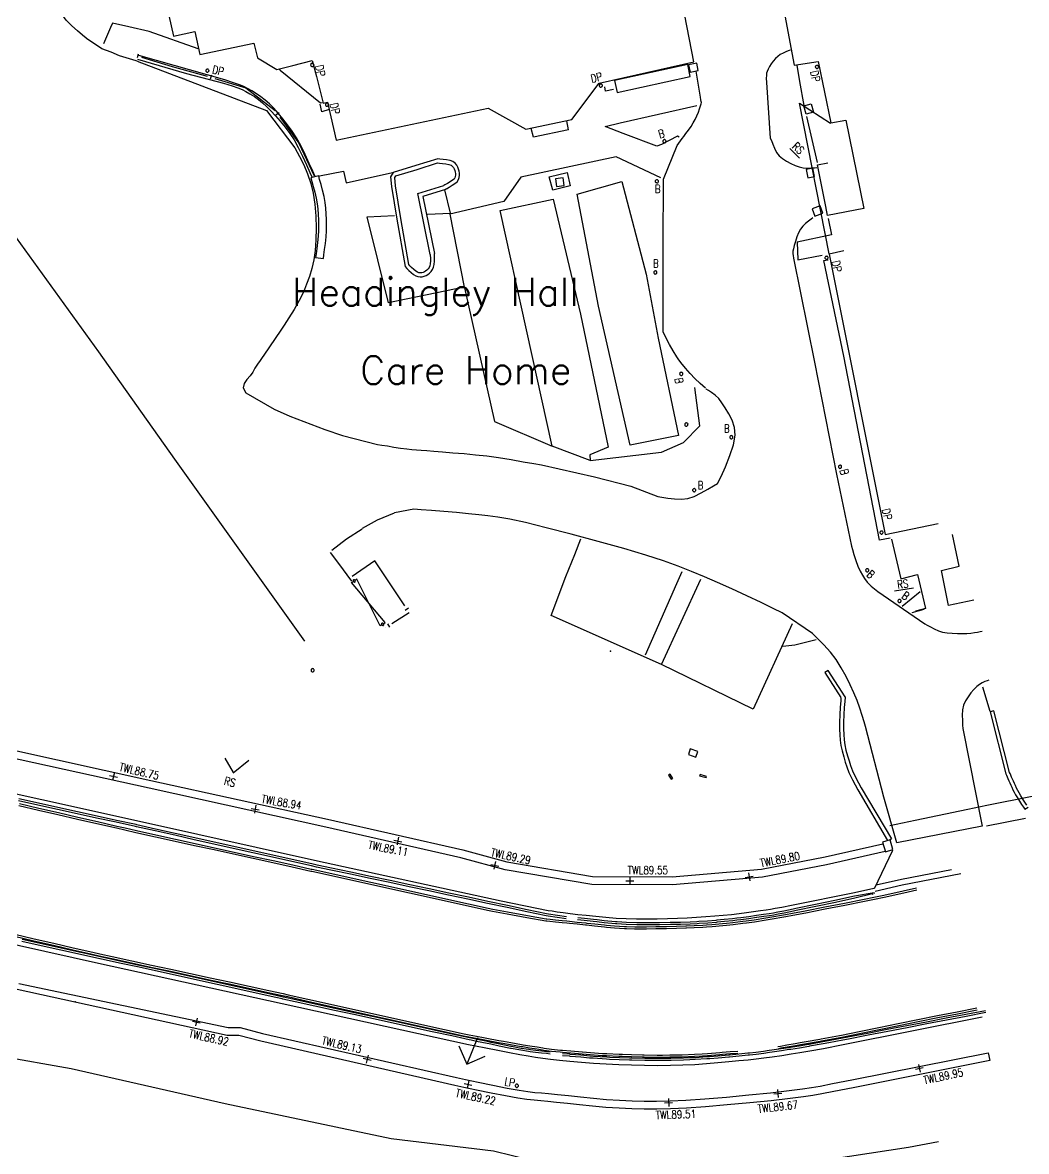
# Model space of a CAD drawing. Extents: x 427500 to 429848, y 434500 to 436505.
# Drawn here: x 428040.3 to 428090.5, y 436059.2 to 436115.7 of the extents above; entities that cross this region are included whole.
import ezdxf

# ---------------------------------------------------------------- set-up
doc = ezdxf.new("R2010")
doc.units = 0
doc.layers.get('0').update_dxf_attribs({"color": 222})
doc.layers.add('LPTIP_Ex_Base', color=8, linetype='Continuous')
doc.styles.add('MtXpl_Romans', font='romans__.ttf')
doc.styles.get("Standard").update_dxf_attribs({"font": 'romans.shx'})

# ---------------------------------------------------------------- blocks, each defined once
blk = doc.blocks.new('FENCE_UP')
at = {"color": 0, "linetype": 'ByBlock', "flags": 128}
blk.add_lwpolyline([(0, 0.5), (0, -0.5)], dxfattribs=at)
blk = doc.blocks.new('GATE')
at = {"color": 0, "linetype": 'ByBlock', "flags": 128}
for points in [[(-0.450902, 0), (-0.451904, 0.007014), (-0.455912, 0.014028), (-0.460922, 0.019038), (-0.467936, 0.023046), (-0.475952, 0.024048), (-0.482966, 0.023046), (-0.48998, 0.019038), (-0.49499, 0.014028), (-0.498998, 0.007014), (-0.5, 0), (-0.498998, -0.007014), (-0.49499, -0.014028), (-0.48998, -0.019038), (-0.482966, -0.023046), (-0.475952, -0.024048), (-0.467936, -0.023046), (-0.460922, -0.019038), (-0.455912, -0.014028), (-0.451904, -0.007014)], [(-0.475952, 0.024048), (-0.475952, 0.078156), (0.475952, -0.078156), (0.475952, -0.024048)], [(-0.475952, -0.024048), (-0.475952, -0.078156), (0.475952, 0.078156), (0.475952, 0.024048)], [(-0.450902, 0), (-0.451904, -0.007014)], [(0.5, 0), (0.498998, 0.007014), (0.49499, 0.014028), (0.48998, 0.019038), (0.482966, 0.023046), (0.475952, 0.024048), (0.467936, 0.023046), (0.460922, 0.019038), (0.455912, 0.014028), (0.451904, 0.007014), (0.450902, 0), (0.451904, -0.007014), (0.455912, -0.014028), (0.460922, -0.019038), (0.467936, -0.023046), (0.475952, -0.024048), (0.482966, -0.023046), (0.48998, -0.019038), (0.49499, -0.014028), (0.498998, -0.007014)], [(0.5, 0), (0.498998, -0.007014)]]:
    blk.add_lwpolyline(points, dxfattribs=at)
blk = doc.blocks.new('CIRCL')
at = {"color": 0, "linetype": 'ByBlock', "flags": 128}
for points in [[(0.5, 0), (0.475, 0.154), (0.404, 0.293), (0.293, 0.404), (0.154, 0.475), (0, 0.5), (-0.154, 0.475), (-0.293, 0.404), (-0.404, 0.293), (-0.475, 0.154), (-0.5, 0), (-0.475, -0.154), (-0.404, -0.293), (-0.293, -0.404), (-0.154, -0.475), (0, -0.5), (0.154, -0.475), (0.293, -0.404), (0.404, -0.293), (0.475, -0.154)], [(0.5, 0), (0.475, -0.154)]]:
    blk.add_lwpolyline(points, dxfattribs=at)
blk = doc.blocks.new('MH_LINE')
at = {"color": 0, "linetype": 'ByBlock', "flags": 128}
blk.add_lwpolyline([(-0.5, 0), (0.5, 0)], dxfattribs=at)
blk = doc.blocks.new('SPOT')
at = {"color": 0, "linetype": 'ByBlock', "flags": 128}
for points in [[(-0.5, 0), (0.5, 0)], [(0, 0.5), (0, -0.5)]]:
    blk.add_lwpolyline(points, dxfattribs=at)

msp = doc.modelspace()

# ---------------------------------------------------------------- linework, layer by layer
at = {"layer": 'LPTIP_Ex_Base', "color": 251, "true_color": 0x636466}
for p, q in [((428088.53, 436076.55), (428090.8, 436077)), ((428084.95, 436075.79), (428087.578, 436076.348)), ((428087.578, 436076.348), (428088.53, 436076.55)), ((428083.676, 436075.529), (428084.95, 436075.79))]:
    msp.add_line(p, q, dxfattribs=at)
at = {"layer": 'LPTIP_Ex_Base', "color": 251, "true_color": 0x636466, "flags": 128}
for points in [[(428043.509, 436114.872), (428043.334, 436115.027), (428043.081, 436115.24), (428042.795, 436115.497), (428042.518, 436115.784), (428042.294, 436116.085), (428042.138, 436116.383), (428042.019, 436116.687), (428041.918, 436117.025), (428041.814, 436117.424), (428041.684, 436117.912), (428041.513, 436118.575), (428041.312, 436119.393), (428041.11, 436120.24), (428040.934, 436120.985), (428040.811, 436121.501)], [(428078.328, 436116.55), (428078.9, 436113.524), (428080.107, 436113.706), (428080.732, 436110.638), (428081.483, 436110.786), (428082.383, 436106.365), (428080.575, 436106.013), (428080.486, 436106.457), (428080.077, 436108.547), (428080.581, 436108.641)], [(428049.119, 436114.338), (428046.67, 436115.205), (428045.649, 436115.443), (428044.835, 436115.632), (428044.737, 436115.406), (428044.386, 436114.589)], [(428047.647, 436116.016), (428047.885, 436114.98), (428048.939, 436115.214), (428049.198, 436114.059), (428051.903, 436114.632), (428052.084, 436113.9), (428053.038, 436113.309), (428053.85, 436113.513), (428054.814, 436113.756), (428055.02, 436112.955), (428055.36, 436111.634), (428055.585, 436111.673), (428055.615, 436111.537), (428056.009, 436109.779), (428063.612, 436111.386), (428065.495, 436110.333), (428067.795, 436110.82), (428069.152, 436112.626), (428073.894, 436113.696), (428073.446, 436116.006)], [(428046.064, 436113.733), (428046.019, 436113.746), (428045.187, 436113.997), (428044.76, 436114.175), (428044.305, 436114.35), (428043.529, 436114.853), (428043.509, 436114.872)], [(428045.902, 436114.041), (428045.902, 436114.041)], [(428046.09, 436113.826), (428048.535, 436113.109), (428050.373, 436112.632), (428050.809, 436112.499), (428051.103, 436112.397), (428051.312, 436112.308), (428051.492, 436112.213), (428051.697, 436112.094), (428051.922, 436111.954), (428052.13, 436111.806), (428052.329, 436111.644), (428052.531, 436111.46), (428052.743, 436111.247), (428052.972, 436111.002), (428053.212, 436110.729), (428053.454, 436110.433), (428053.688, 436110.119), (428053.906, 436109.791), (428054.117, 436109.412), (428054.328, 436108.979), (428054.523, 436108.547), (428054.687, 436108.172), (428054.805, 436107.909)], [(428054.963, 436107.959), (428054.839, 436108.231), (428054.666, 436108.619), (428054.461, 436109.065), (428054.242, 436109.512), (428054.026, 436109.902), (428053.811, 436110.236), (428053.583, 436110.554), (428053.35, 436110.852), (428053.116, 436111.127), (428052.888, 436111.376), (428052.671, 436111.594), (428052.46, 436111.783), (428052.249, 436111.95), (428052.03, 436112.102), (428051.795, 436112.246), (428051.583, 436112.367), (428051.399, 436112.46), (428051.185, 436112.548), (428050.885, 436112.652), (428050.441, 436112.793), (428046.14, 436114.004)], [(428046.284, 436113.923), (428047.807, 436113.457), (428049.556, 436112.983), (428049.556, 436112.983)], [(428078.697, 436114.279), (428078.611, 436114.241), (428078.488, 436114.192), (428078.347, 436114.129), (428078.204, 436114.054), (428078.08, 436113.965), (428077.968, 436113.858), (428077.858, 436113.734), (428077.755, 436113.598), (428077.666, 436113.459), (428077.597, 436113.324), (428077.551, 436113.213), (428077.524, 436113.12), (428077.512, 436113.016), (428077.509, 436112.873), (428077.512, 436112.662), (428077.71, 436109.882), (428077.762, 436109.757), (428077.831, 436109.577), (428077.919, 436109.372), (428078.028, 436109.17), (428078.16, 436109), (428078.325, 436108.859), (428078.522, 436108.727), (428078.735, 436108.61), (428078.95, 436108.512), (428079.15, 436108.439), (428079.347, 436108.399), (428079.553, 436108.387), (428079.748, 436108.393), (428079.914, 436108.404), (428080.032, 436108.409)], [(428046.064, 436113.733), (428052.533, 436111.27), (428053.947, 436109.389), (428054.176, 436108.97), (428054.391, 436108.54), (428054.583, 436108.092), (428054.744, 436107.622), (428054.867, 436107.125), (428054.949, 436106.579), (428054.994, 436105.987), (428055.007, 436105.383), (428054.993, 436104.799), (428054.954, 436104.268), (428054.889, 436103.799), (428054.795, 436103.371), (428054.675, 436102.97), (428054.533, 436102.58), (428054.371, 436102.187), (428054.163, 436101.765), (428053.908, 436101.323), (428053.643, 436100.901), (428053.409, 436100.539), (428053.245, 436100.278), (428052.399, 436099.04), (428052.32, 436098.926), (428052.207, 436098.768), (428052.077, 436098.582), (428051.95, 436098.383), (428051.843, 436098.188), (428051.712, 436098.001), (428051.543, 436097.812), (428051.406, 436097.614), (428051.367, 436097.397), (428051.495, 436097.155), (428052.912, 436096.337), (428053.702, 436095.984), (428055.442, 436095.319), (428056.329, 436095.013), (428058.083, 436094.575), (428058.287, 436094.542), (428058.57, 436094.495), (428058.897, 436094.442), (428059.232, 436094.391), (428059.538, 436094.35), (428059.794, 436094.322), (428060.024, 436094.303), (428060.26, 436094.286), (428060.537, 436094.266), (428060.888, 436094.238), (428061.333, 436094.201), (428061.85, 436094.161), (428062.408, 436094.115), (428062.98, 436094.061), (428063.536, 436093.998), (428064.12, 436093.915), (428064.752, 436093.814), (428065.365, 436093.71), (428065.894, 436093.617), (428066.273, 436093.552), (428068.926, 436092.954), (428070.736, 436092.487)], [(428053.185, 436113.31), (428053.21, 436113.285), (428055.235, 436111.643), (428055.311, 436111.663)], [(428079.4, 436111.511), (428079.19, 436112.712), (428079.054, 436113.53)], [(428049.939, 436112.867), (428051.504, 436112.394), (428052.963, 436111.255), (428052.963, 436111.255)], [(428074.474, 436097.386), (428074.204, 436097.617), (428073.946, 436097.861), (428073.7, 436098.117), (428073.466, 436098.385), (428073.246, 436098.664), (428073.105, 436098.858), (428073.04, 436098.953), (428072.847, 436099.252), (428072.67, 436099.56), (428072.507, 436099.876), (428072.36, 436100.199), (428072.347, 436104.539), (428072.365, 436107.835), (428073.06, 436109.513), (428073.304, 436109.855), (428073.383, 436109.962), (428073.495, 436110.112), (428073.624, 436110.287), (428073.75, 436110.471), (428073.858, 436110.645), (428073.949, 436110.819), (428074.036, 436111.002), (428074.114, 436111.184), (428074.179, 436111.352), (428074.226, 436111.496), (428074.253, 436111.597), (428074.263, 436111.662), (428074.259, 436111.719), (428074.246, 436111.798), (428074.227, 436111.926), (428074.002, 436113.223)], [(428069.871, 436112.31), (428069.476, 436112.229), (428069.439, 436112.44)], [(428055.667, 436111.306), (428055.289, 436111.194), (428055.214, 436111.579)], [(428080.652, 436104.093), (428079.162, 436111.627), (428080.726, 436110.623)], [(428073.148, 436109.925), (428073.071, 436109.981), (428072.28, 436109.561), (428072.035, 436109.472), (428070.362, 436110.116), (428069.45, 436110.466), (428070.207, 436110.638), (428074.031, 436111.504)], [(428053.197, 436110.931), (428054.139, 436109.633), (428054.911, 436107.992)], [(428067.622, 436110.302), (428067.539, 436110.743)], [(428080.062, 436108.656), (428079.532, 436110.965)], [(428067.622, 436110.302), (428065.876, 436109.929), (428065.754, 436110.371)], [(428072.235, 436107.891), (428070.01, 436108.948), (428065.249, 436107.927), (428064.398, 436106.707), (428061.691, 436106.088), (428062.416, 436102.439), (428058.635, 436101.658), (428057.556, 436105.945), (428058.93, 436106.007)], [(428061.096, 436108.842), (428059.992, 436108.512), (428058.853, 436108.165), (428058.732, 436107.951), (428058.781, 436107.47), (428059.04, 436105.828), (428059.453, 436103.473), (428059.542, 436103.368), (428059.641, 436103.265), (428059.755, 436103.16), (428059.873, 436103.065), (428059.989, 436102.996), (428060.101, 436102.959), (428060.211, 436102.946), (428060.317, 436102.953), (428060.416, 436102.977), (428060.509, 436103.015), (428060.597, 436103.067), (428060.683, 436103.134), (428060.762, 436103.217), (428060.83, 436103.316), (428060.883, 436103.431), (428060.912, 436103.573), (428060.923, 436103.735), (428060.923, 436103.896), (428060.92, 436104.034), (428060.919, 436104.114)], [(428061.523, 436107.344), (428061.664, 436107.429), (428061.801, 436107.525), (428061.943, 436107.609), (428062.055, 436107.703), (428062.124, 436107.806), (428062.162, 436107.915), (428062.176, 436108.024), (428062.172, 436108.129), (428062.156, 436108.227), (428062.131, 436108.325), (428062.092, 436108.429), (428062.035, 436108.533), (428061.955, 436108.629), (428061.847, 436108.709), (428061.701, 436108.762), (428061.527, 436108.795), (428061.351, 436108.816), (428061.199, 436108.83), (428061.096, 436108.842)], [(428055.185, 436108.005), (428056.385, 436108.224), (428056.512, 436107.655), (428058.831, 436108.168)], [(428060.704, 436104.07), (428060.711, 436104.015), (428060.723, 436103.895), (428060.723, 436103.742), (428060.713, 436103.6), (428060.691, 436103.494), (428060.655, 436103.415), (428060.606, 436103.344), (428060.548, 436103.283), (428060.484, 436103.233), (428060.42, 436103.195), (428060.354, 436103.168), (428060.286, 436103.151), (428060.216, 436103.146), (428060.145, 436103.155), (428060.073, 436103.179), (428059.987, 436103.23), (428059.885, 436103.311), (428059.782, 436103.408), (428059.691, 436103.502), (428059.641, 436103.561), (428059.237, 436105.861), (428058.979, 436107.496), (428058.938, 436107.908), (428058.988, 436107.997), (428060.052, 436108.321), (428061.073, 436108.643)], [(428061.073, 436108.643), (428061.179, 436108.631), (428061.33, 436108.617), (428061.497, 436108.597), (428061.648, 436108.568), (428061.752, 436108.531), (428061.817, 436108.483), (428061.869, 436108.42), (428061.91, 436108.345), (428061.94, 436108.265), (428061.96, 436108.186), (428061.973, 436108.109), (428061.976, 436108.033), (428061.967, 436107.961), (428061.944, 436107.896), (428061.905, 436107.837), (428061.828, 436107.773), (428061.705, 436107.7), (428061.573, 436107.614), (428061.44, 436107.542)], [(428060.704, 436104.07), (428060.092, 436107.114), (428061.398, 436107.518)], [(428061.523, 436107.344), (428061.473, 436107.315), (428060.348, 436106.958), (428060.919, 436104.114)], [(428060.583, 436106.082), (428061.723, 436106.133), (428061.441, 436107.292)], [(428061.44, 436107.542), (428061.398, 436107.518)], [(428062.421, 436102.395), (428063.931, 436095.724), (428066.804, 436094.488), (428065.532, 436100.297), (428064.209, 436106.264), (428066.85, 436106.827), (428068.23, 436101.088), (428069.603, 436094.44), (428068.682, 436094.046), (428068.705, 436093.762), (428072.273, 436094.194), (428073.375, 436094.662), (428074.184, 436095.507), (428073.935, 436097.423)], [(428054.441, 436084.735), (428047.954, 436093.834), (428044.141, 436099.206), (428038.941, 436106.391)], [(428079.838, 436105.903), (428079.748, 436105.832), (428079.619, 436105.736), (428079.473, 436105.619), (428079.33, 436105.483), (428079.213, 436105.333), (428079.121, 436105.154), (428079.038, 436104.943), (428078.968, 436104.722), (428078.911, 436104.514), (428078.869, 436104.343), (428078.843, 436104.229), (428078.832, 436104.158), (428078.834, 436104.098), (428078.847, 436104.014), (428078.87, 436103.876), (428079.923, 436098.682), (428081.026, 436093.093), (428081.761, 436089.494), (428081.815, 436089.319), (428081.887, 436089.069), (428081.977, 436088.78), (428082.084, 436088.49), (428082.208, 436088.233), (428082.32, 436088.033), (428082.42, 436087.865), (428082.552, 436087.695), (428082.759, 436087.491), (428083.087, 436087.22), (428085.438, 436085.608), (428085.553, 436085.547), (428085.713, 436085.457), (428085.903, 436085.357), (428086.111, 436085.265), (428086.323, 436085.199), (428086.551, 436085.161), (428086.804, 436085.139), (428087.064, 436085.13), (428087.313, 436085.129), (428087.532, 436085.132), (428087.726, 436085.144), (428087.908, 436085.166), (428088.069, 436085.194), (428088.202, 436085.219), (428088.3, 436085.236)], [(428080.6, 436105.865), (428080.773, 436105.056), (428079.047, 436104.68), (428079.089, 436103.805), (428080.297, 436104.031)], [(428081.387, 436104.244), (428080.653, 436104.074), (428083.451, 436090.079), (428086.105, 436090.614)], [(428083.703, 436089.885), (428083.171, 436089.787), (428083.066, 436090.301), (428081.391, 436098.983), (428080.392, 436103.759), (428080.599, 436103.796)], [(428072.091, 436091.968), (428072.295, 436091.941), (428072.583, 436091.895), (428072.919, 436091.852), (428073.267, 436091.836), (428073.589, 436091.869), (428073.91, 436091.977), (428074.253, 436092.146), (428074.584, 436092.336), (428074.869, 436092.508), (428075.073, 436092.626), (428075.258, 436092.978), (428075.468, 436093.461), (428075.691, 436094.014), (428075.873, 436094.561), (428075.957, 436095.028), (428075.923, 436095.418), (428075.806, 436095.78), (428075.64, 436096.11), (428075.458, 436096.403), (428075.293, 436096.656), (428075.131, 436096.865), (428074.95, 436097.031), (428074.77, 436097.162), (428074.615, 436097.264), (428074.506, 436097.342)], [(428068.705, 436093.762), (428066.804, 436094.488)], [(428070.736, 436092.487), (428072.091, 436091.968)], [(428088.627, 436082.798), (428088.547, 436082.764), (428088.433, 436082.721), (428088.301, 436082.663), (428088.161, 436082.583), (428088.028, 436082.475), (428087.891, 436082.331), (428087.74, 436082.157), (428087.593, 436081.962), (428087.464, 436081.755), (428087.371, 436081.544), (428087.322, 436081.308), (428087.307, 436081.041), (428087.311, 436080.775), (428087.322, 436080.545), (428087.326, 436080.383), (428088.299, 436075.493), (428084.028, 436074.656), (428083.391, 436076.949), (428082.466, 436080.484), (428082.396, 436080.711), (428082.305, 436081.023), (428082.191, 436081.389), (428082.053, 436081.78), (428081.891, 436082.164), (428081.704, 436082.556), (428081.494, 436082.977), (428081.26, 436083.404), (428081.002, 436083.818), (428080.721, 436084.196), (428080.379, 436084.554), (428079.814, 436085.121), (428078.307, 436086.153), (428077.858, 436086.372), (428077.246, 436086.671), (428076.534, 436087.013), (428075.787, 436087.361), (428075.069, 436087.677), (428074.413, 436087.956), (428073.778, 436088.22), (428073.112, 436088.482), (428072.365, 436088.751), (428071.488, 436089.037), (428070.389, 436089.364), (428069.102, 436089.726), (428067.764, 436090.086), (428066.507, 436090.41), (428065.467, 436090.664), (428064.693, 436090.833), (428064.095, 436090.938), (428063.6, 436091.004), (428063.134, 436091.053), (428062.624, 436091.109), (428062.027, 436091.171), (428061.392, 436091.225), (428060.784, 436091.269), (428060.263, 436091.305), (428059.894, 436091.332), (428058.934, 436091.158)], [(428057.326, 436090.396), (428058.069, 436090.801), (428058.934, 436091.158)], [(428055.796, 436089.292), (428056.531, 436089.849), (428057.305, 436090.361)], [(428072.274, 436083.567), (428066.756, 436086.026), (428067.491, 436087.965), (428067.943, 436089.08), (428068.232, 436089.849)], [(428083.761, 436089.838), (428084.228, 436087.855), (428085.073, 436088.08), (428085.47, 436086.368), (428084.96, 436086.24)], [(428087.89, 436086.798), (428086.61, 436086.517), (428086.267, 436088.277), (428087.151, 436088.491), (428086.817, 436090.076)], [(428056.792, 436087.737), (428056.148, 436088.621), (428055.724, 436089.173)], [(428059.437, 436086.514), (428057.937, 436088.752), (428056.808, 436087.971)], [(428073.28, 436088.204), (428073.021, 436087.602), (428071.449, 436084.042)], [(428078.806, 436085.608), (428076.853, 436081.338), (428072.274, 436083.567), (428074.246, 436087.842)], [(428085.201, 436087.207), (428084.303, 436086.48)], [(428058.799, 436085.63), (428059.66, 436086.181), (428059.66, 436086.181)], [(428084.796, 436086.179), (428085.404, 436086.338)], [(428058.462, 436085.415), (428058.462, 436085.415)], [(428080.005, 436084.802), (428078.93, 436084.537), (428078.328, 436084.481)], [(428081.457, 436081.961), (428080.605, 436083.279), (428080.437, 436083.17)], [(428080.437, 436083.17), (428081.242, 436081.924)], [(428088.695, 436081.232), (428088.336, 436082.445)], [(428081.236, 436081.906), (428081.227, 436081.754), (428081.203, 436081.435), (428081.178, 436081.066), (428081.162, 436080.689), (428081.164, 436080.351), (428081.18, 436080.062), (428081.204, 436079.792), (428081.242, 436079.526), (428081.299, 436079.253), (428081.377, 436078.963), (428081.456, 436078.695), (428081.532, 436078.453), (428081.64, 436078.179), (428081.812, 436077.817), (428082.08, 436077.311), (428083.575, 436074.784)], [(428081.457, 436081.961), (428081.458, 436081.941), (428081.436, 436081.729), (428081.402, 436081.421), (428081.378, 436081.055), (428081.362, 436080.685), (428081.364, 436080.357), (428081.379, 436080.077), (428081.403, 436079.815), (428081.44, 436079.56), (428081.493, 436079.299), (428081.57, 436079.018), (428081.647, 436078.754), (428081.721, 436078.52), (428081.824, 436078.258), (428081.991, 436077.907), (428082.255, 436077.409), (428083.764, 436074.864), (428083.693, 436074.81)], [(428090.528, 436076.55), (428090.437, 436076.689), (428090.333, 436076.85), (428090.231, 436077.012), (428090.146, 436077.155), (428090.078, 436077.28), (428090.017, 436077.402), (428089.962, 436077.52), (428089.91, 436077.634), (428089.861, 436077.741), (428089.814, 436077.846), (428089.769, 436077.949), (428089.729, 436078.044), (428089.695, 436078.126), (428089.672, 436078.18), (428088.885, 436081.26), (428088.691, 436081.211), (428089.482, 436078.116), (428089.51, 436078.049), (428089.544, 436077.967), (428089.585, 436077.87), (428089.631, 436077.765), (428089.679, 436077.659), (428089.728, 436077.551), (428089.78, 436077.436), (428089.837, 436077.315), (428089.901, 436077.188), (428089.972, 436077.056), (428090.061, 436076.907), (428090.164, 436076.742), (428090.269, 436076.58), (428090.361, 436076.44), (428090.424, 436076.342), (428090.592, 436076.451)], [(428083.459, 436074.225), (428080.527, 436073.568), (428077.322, 436072.948), (428072.823, 436072.557), (428068.795, 436072.574), (428064.462, 436073.315), (428062.244, 436073.919), (428055.489, 436075.449), (428046.67, 436077.388), (428037.318, 436079.449)], [(428037.406, 436079.839), (428046.756, 436077.778), (428055.576, 436075.839), (428062.341, 436074.308), (428064.548, 436073.706), (428068.829, 436072.973), (428072.806, 436072.957), (428077.267, 436073.344), (428080.445, 436073.96), (428083.336, 436074.618)], [(428036.556, 436077.872), (428046.024, 436075.772), (428055.076, 436073.759), (428064.254, 436071.756), (428066.61, 436071.285), (428066.8, 436071.257), (428067.055, 436071.219), (428067.363, 436071.174), (428067.713, 436071.128), (428068.093, 436071.084), (428068.514, 436071.039), (428068.987, 436070.989), (428069.49, 436070.941), (428070.005, 436070.901), (428070.513, 436070.873), (428071.019, 436070.861), (428071.537, 436070.861), (428072.056, 436070.869), (428072.569, 436070.882), (428073.065, 436070.899), (428073.547, 436070.92), (428074.022, 436070.946), (428074.486, 436070.976), (428074.933, 436071.011), (428075.36, 436071.047), (428075.765, 436071.086), (428076.15, 436071.129), (428076.519, 436071.175), (428076.875, 436071.222), (428077.22, 436071.272), (428077.504, 436071.314), (428077.726, 436071.349), (428077.96, 436071.391), (428078.283, 436071.452), (428078.768, 436071.546), (428081.913, 436072.174), (428082.889, 436072.39)], [(428067.505, 436070.872), (428066.609, 436070.992), (428066.511, 436071.013), (428065.533, 436071.221), (428064.555, 436071.428), (428063.577, 436071.636), (428062.599, 436071.844), (428061.62, 436072.052), (428060.642, 436072.26), (428059.664, 436072.468), (428058.686, 436072.675), (428057.708, 436072.883), (428056.73, 436073.091), (428055.751, 436073.299), (428055.036, 436073.451), (428054.773, 436073.509), (428053.797, 436073.728), (428052.821, 436073.946), (428051.846, 436074.164), (428050.87, 436074.383), (428049.894, 436074.601), (428048.918, 436074.819), (428047.942, 436075.037), (428046.966, 436075.256), (428046.029, 436075.465), (428045.99, 436075.474), (428045.014, 436075.688), (428044.037, 436075.902), (428043.06, 436076.116), (428042.083, 436076.33), (428041.106, 436076.544), (428040.13, 436076.759)], [(428067.518, 436070.971), (428066.622, 436071.091), (428066.532, 436071.111), (428065.554, 436071.318), (428064.576, 436071.526), (428063.597, 436071.734), (428062.619, 436071.942), (428061.641, 436072.15), (428060.663, 436072.358), (428059.685, 436072.565), (428058.707, 436072.773), (428057.728, 436072.981), (428056.75, 436073.189), (428055.772, 436073.397), (428055.057, 436073.548), (428054.795, 436073.607), (428053.819, 436073.825), (428052.843, 436074.044), (428051.867, 436074.262), (428050.892, 436074.48), (428049.916, 436074.698), (428048.94, 436074.917), (428047.964, 436075.135), (428046.988, 436075.353), (428046.051, 436075.563), (428046.012, 436075.571), (428045.035, 436075.785), (428044.058, 436076), (428043.081, 436076.214), (428042.105, 436076.428), (428041.128, 436076.642), (428040.151, 436076.856)], [(428040.179, 436076.62), (428041.154, 436076.396), (428042.128, 436076.173), (428043.103, 436075.949), (428044.078, 436075.725), (428045.052, 436075.502), (428045.472, 436075.405), (428046.027, 436075.282), (428047.004, 436075.066), (428047.98, 436074.85), (428048.957, 436074.634), (428049.933, 436074.418), (428050.909, 436074.203), (428051.886, 436073.987), (428052.862, 436073.771), (428053.839, 436073.555), (428054.768, 436073.349), (428054.815, 436073.339), (428055.791, 436073.123), (428056.768, 436072.906), (428057.744, 436072.69), (428058.721, 436072.474), (428059.697, 436072.258), (428060.673, 436072.042), (428061.65, 436071.826), (428062.626, 436071.61), (428063.602, 436071.394), (428063.838, 436071.342), (428064.583, 436071.207), (428065.567, 436071.029), (428066.5, 436070.861), (428066.548, 436070.856), (428066.704, 436070.84), (428066.98, 436070.812), (428067.31, 436070.779), (428067.542, 436070.756), (428067.677, 436070.743), (428068.065, 436070.705), (428068.483, 436070.662), (428068.538, 436070.655), (428068.941, 436070.611), (428069.426, 436070.56), (428069.531, 436070.551), (428069.923, 436070.516), (428070.423, 436070.486), (428070.526, 436070.483), (428070.931, 436070.471), (428071.459, 436070.468), (428071.524, 436070.469), (428071.991, 436070.473), (428072.517, 436070.484), (428072.523, 436070.484), (428073.022, 436070.497), (428073.483, 436070.51), (428073.522, 436070.511), (428073.907, 436070.524), (428074.332, 436070.544), (428074.519, 436070.558), (428074.79, 436070.577), (428075.323, 436070.63), (428075.513, 436070.65), (428075.844, 436070.686), (428076.331, 436070.74), (428076.505, 436070.764), (428076.904, 436070.817), (428077.493, 436070.911), (428077.692, 436070.943), (428078.477, 436071.082), (428078.816, 436071.142), (428079.459, 436071.268), (428080.44, 436071.46), (428081.421, 436071.652), (428082.403, 436071.844), (428082.891, 436071.939), (428083.38, 436072.049), (428084.356, 436072.268), (428085.01, 436072.415), (428085.01, 436072.415)], [(428040.157, 436076.523), (428041.131, 436076.299), (428042.106, 436076.075), (428043.08, 436075.852), (428044.055, 436075.628), (428045.03, 436075.404), (428045.45, 436075.307), (428046.006, 436075.185), (428046.982, 436074.969), (428047.959, 436074.753), (428048.935, 436074.537), (428049.911, 436074.321), (428050.888, 436074.105), (428051.864, 436073.889), (428052.841, 436073.673), (428053.817, 436073.457), (428054.746, 436073.252), (428054.793, 436073.241), (428055.77, 436073.025), (428056.746, 436072.809), (428057.723, 436072.593), (428058.699, 436072.377), (428059.675, 436072.16), (428060.652, 436071.944), (428061.628, 436071.728), (428062.604, 436071.512), (428063.581, 436071.296), (428063.818, 436071.243), (428064.565, 436071.109), (428065.549, 436070.931), (428066.49, 436070.762), (428066.537, 436070.757), (428066.694, 436070.741), (428066.97, 436070.713), (428067.3, 436070.68), (428067.533, 436070.657), (428067.668, 436070.643), (428068.056, 436070.606), (428068.472, 436070.562), (428068.527, 436070.556), (428068.93, 436070.511), (428069.415, 436070.46), (428069.522, 436070.451), (428069.917, 436070.416), (428070.417, 436070.386), (428070.523, 436070.383), (428070.93, 436070.371), (428071.458, 436070.368), (428071.525, 436070.369), (428071.993, 436070.373), (428072.519, 436070.384), (428072.525, 436070.384), (428073.025, 436070.397), (428073.486, 436070.41), (428073.525, 436070.411), (428073.912, 436070.424), (428074.337, 436070.444), (428074.526, 436070.458), (428074.8, 436070.478), (428075.332, 436070.531), (428075.523, 436070.551), (428075.855, 436070.586), (428076.342, 436070.641), (428076.518, 436070.664), (428076.92, 436070.719), (428077.508, 436070.813), (428077.709, 436070.845), (428078.494, 436070.984), (428078.834, 436071.044), (428079.478, 436071.17), (428080.459, 436071.362), (428081.441, 436071.554), (428082.422, 436071.746), (428082.911, 436071.842), (428083.402, 436071.952), (428084.378, 436072.171), (428085.032, 436072.317), (428085.032, 436072.317)], [(428088.521, 436075.51), (428090.464, 436075.887)], [(428083.813, 436074.287), (428082.899, 436072.363)], [(428086.762, 436073.309), (428084.262, 436072.831), (428082.995, 436072.542)], [(428087.231, 436073.12), (428084.307, 436072.54), (428082.95, 436072.234)], [(428082.833, 436072.067), (428082.812, 436072.117), (428081.943, 436071.894), (428080.964, 436071.688), (428079.985, 436071.482), (428079.007, 436071.277), (428078.871, 436071.248), (428078.409, 436071.155), (428078.107, 436071.095), (428078.025, 436071.081), (428077.885, 436071.055), (428077.671, 436071.021), (428077.386, 436070.978), (428077.035, 436070.925), (428077.026, 436070.924), (428076.643, 436070.869), (428076.243, 436070.816), (428076.043, 436070.792), (428075.83, 436070.767), (428075.415, 436070.724), (428075.047, 436070.691), (428074.999, 436070.687), (428074.581, 436070.655), (428074.151, 436070.627), (428074.047, 436070.622), (428073.702, 436070.605), (428073.228, 436070.588), (428073.047, 436070.583), (428072.714, 436070.575), (428072.168, 436070.565), (428072.046, 436070.565), (428071.605, 436070.562), (428071.048, 436070.567), (428071.044, 436070.567), (428070.513, 436070.583), (428070.044, 436070.613), (428069.968, 436070.618), (428069.401, 436070.669), (428069.046, 436070.707), (428068.862, 436070.726), (428068.403, 436070.777), (428068.077, 436070.812), (428068.077, 436070.812)], [(428082.925, 436072.107), (428082.904, 436072.157), (428081.922, 436071.992), (428080.943, 436071.786), (428079.965, 436071.58), (428078.986, 436071.374), (428078.851, 436071.346), (428078.39, 436071.253), (428078.087, 436071.194), (428078.007, 436071.179), (428077.869, 436071.154), (428077.655, 436071.12), (428077.371, 436071.077), (428077.021, 436071.024), (428077.012, 436071.023), (428076.629, 436070.968), (428076.23, 436070.915), (428076.031, 436070.891), (428075.82, 436070.866), (428075.405, 436070.823), (428075.038, 436070.791), (428074.992, 436070.786), (428074.573, 436070.754), (428074.145, 436070.727), (428074.042, 436070.722), (428073.699, 436070.705), (428073.225, 436070.688), (428073.044, 436070.683), (428072.713, 436070.675), (428072.166, 436070.665), (428072.045, 436070.665), (428071.606, 436070.662), (428071.049, 436070.667), (428071.047, 436070.667), (428070.519, 436070.683), (428070.05, 436070.713), (428069.977, 436070.718), (428069.41, 436070.769), (428069.056, 436070.806), (428068.872, 436070.825), (428068.415, 436070.877), (428068.088, 436070.911), (428068.088, 436070.911)], [(428034.805, 436070.733), (428044.128, 436068.646), (428053.31, 436066.625), (428062.62, 436064.587), (428062.982, 436064.514), (428063.496, 436064.411), (428064.086, 436064.293), (428064.677, 436064.178), (428065.194, 436064.084), (428065.612, 436064.014), (428065.98, 436063.955), (428066.336, 436063.903), (428066.72, 436063.855), (428067.169, 436063.807), (428067.694, 436063.755), (428068.271, 436063.702), (428068.881, 436063.653), (428069.508, 436063.611), (428070.132, 436063.58), (428070.766, 436063.559), (428071.42, 436063.546), (428072.079, 436063.542), (428072.726, 436063.547), (428073.346, 436063.562), (428073.942, 436063.589), (428074.525, 436063.63), (428075.089, 436063.678), (428075.63, 436063.73), (428076.14, 436063.78), (428076.596, 436063.825), (428077, 436063.868), (428077.391, 436063.914), (428077.807, 436063.97), (428078.285, 436064.04), (428078.75, 436064.111), (428079.178, 436064.177), (428079.681, 436064.262), (428080.37, 436064.388), (428081.358, 436064.577), (428088.305, 436065.968)], [(428039.926, 436069.995), (428040.9, 436069.77), (428041.875, 436069.545), (428042.849, 436069.32), (428043.823, 436069.095), (428044.173, 436069.014), (428044.8, 436068.878), (428045.778, 436068.667), (428046.755, 436068.455), (428047.733, 436068.244), (428048.71, 436068.033), (428049.687, 436067.821), (428050.665, 436067.61), (428051.642, 436067.398), (428052.62, 436067.187), (428053.333, 436067.032), (428053.596, 436066.974), (428054.573, 436066.757), (428055.549, 436066.54), (428056.525, 436066.323), (428057.501, 436066.106), (428058.477, 436065.89), (428059.454, 436065.673), (428060.43, 436065.456), (428061.406, 436065.239), (428062.382, 436065.022), (428062.639, 436064.965), (428063.008, 436064.897), (428063.365, 436064.83), (428063.531, 436064.799), (428064.13, 436064.688), (428064.349, 436064.648), (428064.73, 436064.579), (428065.251, 436064.489), (428065.334, 436064.476), (428065.67, 436064.42), (428066.035, 436064.36), (428066.323, 436064.317), (428066.389, 436064.307), (428066.768, 436064.258), (428067.212, 436064.209), (428067.318, 436064.199), (428067.734, 436064.159), (428068.305, 436064.111), (428068.315, 436064.11), (428068.91, 436064.066), (428069.313, 436064.041), (428069.53, 436064.028), (428070.145, 436063.998), (428070.314, 436063.993), (428070.767, 436063.978), (428071.314, 436063.966), (428071.406, 436063.964), (428072.048, 436063.957), (428072.315, 436063.958), (428072.683, 436063.959), (428073.293, 436063.97), (428073.317, 436063.971), (428073.922, 436063.996), (428074.317, 436064.021), (428074.574, 436064.037), (428075.192, 436064.084), (428075.315, 436064.094), (428075.718, 436064.126), (428076.093, 436064.155), (428076.093, 436064.155)], [(428039.949, 436070.093), (428040.923, 436069.868), (428041.897, 436069.643), (428042.872, 436069.417), (428043.846, 436069.192), (428044.195, 436069.112), (428044.822, 436068.976), (428045.799, 436068.765), (428046.776, 436068.553), (428047.754, 436068.342), (428048.731, 436068.13), (428049.709, 436067.919), (428050.686, 436067.707), (428051.663, 436067.496), (428052.641, 436067.284), (428053.355, 436067.13), (428053.618, 436067.071), (428054.594, 436066.855), (428055.57, 436066.638), (428056.547, 436066.421), (428057.523, 436066.204), (428058.499, 436065.987), (428059.475, 436065.77), (428060.451, 436065.553), (428061.428, 436065.337), (428062.404, 436065.12), (428062.657, 436065.063), (428063.026, 436064.995), (428063.383, 436064.928), (428063.549, 436064.897), (428064.148, 436064.786), (428064.367, 436064.747), (428064.747, 436064.678), (428065.268, 436064.588), (428065.351, 436064.574), (428065.686, 436064.518), (428066.051, 436064.459), (428066.337, 436064.416), (428066.402, 436064.406), (428066.781, 436064.357), (428067.223, 436064.308), (428067.328, 436064.298), (428067.742, 436064.259), (428068.313, 436064.211), (428068.323, 436064.21), (428068.916, 436064.166), (428069.32, 436064.141), (428069.535, 436064.128), (428070.15, 436064.098), (428070.317, 436064.093), (428070.769, 436064.078), (428071.316, 436064.066), (428071.407, 436064.064), (428072.049, 436064.057), (428072.315, 436064.058), (428072.681, 436064.059), (428073.291, 436064.07), (428073.313, 436064.071), (428073.915, 436064.096), (428074.31, 436064.121), (428074.566, 436064.137), (428075.185, 436064.184), (428075.307, 436064.193), (428075.71, 436064.226), (428076.085, 436064.254), (428076.085, 436064.254)], [(428066.715, 436064.205), (428066.534, 436064.225), (428066.289, 436064.25), (428065.989, 436064.283), (428065.722, 436064.318), (428065.644, 436064.328), (428065.257, 436064.39), (428064.773, 436064.482), (428064.741, 436064.489), (428064.186, 436064.601), (428063.761, 436064.69), (428063.583, 436064.727), (428063.052, 436064.839), (428062.783, 436064.896), (428062.683, 436064.917), (428061.806, 436065.108), (428060.829, 436065.321), (428059.852, 436065.534), (428058.875, 436065.748), (428057.898, 436065.961), (428056.921, 436066.174), (428055.944, 436066.387), (428054.967, 436066.601), (428053.99, 436066.814), (428053.38, 436066.946), (428053.356, 436066.957), (428053.015, 436067.033), (428052.039, 436067.248), (428051.062, 436067.463), (428050.085, 436067.678), (428049.109, 436067.893), (428048.132, 436068.109), (428047.156, 436068.324), (428046.179, 436068.539), (428045.202, 436068.754), (428044.238, 436068.966), (428044.226, 436068.969), (428043.249, 436069.183), (428042.272, 436069.396), (428041.295, 436069.61), (428040.318, 436069.823)], [(428066.704, 436064.106), (428066.523, 436064.126), (428066.279, 436064.15), (428065.978, 436064.184), (428065.709, 436064.219), (428065.628, 436064.23), (428065.241, 436064.292), (428064.755, 436064.384), (428064.721, 436064.391), (428064.166, 436064.503), (428063.741, 436064.592), (428063.562, 436064.629), (428063.032, 436064.741), (428062.762, 436064.798), (428062.662, 436064.819), (428061.785, 436065.01), (428060.808, 436065.224), (428059.831, 436065.437), (428058.854, 436065.65), (428057.877, 436065.863), (428056.9, 436066.076), (428055.923, 436066.29), (428054.946, 436066.503), (428053.969, 436066.716), (428053.338, 436066.855), (428053.314, 436066.866), (428052.994, 436066.935), (428052.017, 436067.15), (428051.04, 436067.366), (428050.064, 436067.581), (428049.087, 436067.796), (428048.111, 436068.011), (428047.134, 436068.226), (428046.158, 436068.441), (428045.181, 436068.656), (428044.217, 436068.869), (428044.204, 436068.871), (428043.227, 436069.085), (428042.251, 436069.298), (428041.274, 436069.512), (428040.297, 436069.725)], [(428040.145, 436067.629), (428050.605, 436065.436), (428051.205, 436065.426), (428052.337, 436065.137), (428062.024, 436062.926), (428062.471, 436062.834), (428063.112, 436062.7), (428063.841, 436062.551), (428064.556, 436062.409), (428065.151, 436062.301), (428065.59, 436062.235), (428065.943, 436062.192), (428066.269, 436062.162), (428066.627, 436062.132), (428067.072, 436062.09), (428067.618, 436062.031), (428068.225, 436061.962), (428068.869, 436061.894), (428069.528, 436061.834), (428070.179, 436061.794), (428070.799, 436061.77), (428071.403, 436061.755), (428072.028, 436061.755), (428072.712, 436061.771), (428073.496, 436061.808), (428074.441, 436061.871), (428075.521, 436061.959), (428076.644, 436062.062), (428077.717, 436062.171), (428078.648, 436062.277), (428079.311, 436062.36), (428079.768, 436062.428), (428080.207, 436062.507), (428080.816, 436062.627), (428081.78, 436062.814), (428088.602, 436064.172), (428088.68, 436063.779), (428081.857, 436062.422), (428080.893, 436062.234), (428080.281, 436062.114), (428079.833, 436062.033), (428079.366, 436061.964), (428078.695, 436061.879), (428077.76, 436061.773), (428076.683, 436061.664), (428075.556, 436061.561), (428074.47, 436061.472), (428073.519, 436061.408), (428072.726, 436061.371), (428072.032, 436061.355), (428071.398, 436061.355), (428070.787, 436061.37), (428070.159, 436061.394), (428069.497, 436061.436), (428068.83, 436061.495), (428068.181, 436061.565), (428067.574, 436061.633), (428067.032, 436061.692), (428066.591, 436061.733), (428066.234, 436061.763), (428065.9, 436061.794), (428065.536, 436061.838), (428065.086, 436061.907), (428064.481, 436062.016), (428063.762, 436062.158), (428063.031, 436062.309), (428062.39, 436062.442), (428061.939, 436062.535), (428052.243, 436064.749), (428051.152, 436065.027), (428050.558, 436065.037), (428040.07, 436067.326)], [(428088.486, 436066.175), (428087.504, 436065.986), (428086.522, 436065.798), (428085.54, 436065.609), (428084.558, 436065.42), (428083.576, 436065.231), (428082.594, 436065.042), (428081.612, 436064.853), (428081.342, 436064.801), (428080.629, 436064.668), (428080.354, 436064.617), (428079.665, 436064.493), (428079.644, 436064.489), (428079.162, 436064.406), (428078.735, 436064.338), (428078.657, 436064.326), (428078.27, 436064.266), (428077.796, 436064.195), (428077.667, 436064.177), (428077.383, 436064.137), (428076.997, 436064.088), (428076.674, 436064.052), (428076.597, 436064.044), (428076.146, 436063.999), (428075.678, 436063.955), (428075.639, 436063.951), (428075.102, 436063.904), (428074.68, 436063.872), (428074.541, 436063.861), (428073.961, 436063.826), (428073.68, 436063.814), (428073.367, 436063.8), (428072.748, 436063.786), (428072.679, 436063.785), (428072.099, 436063.78), (428071.679, 436063.781), (428071.44, 436063.782), (428070.789, 436063.793), (428070.677, 436063.796), (428070.163, 436063.811), (428069.677, 436063.836), (428069.526, 436063.844), (428068.864, 436063.892), (428068.678, 436063.907), (428068.235, 436063.944), (428067.701, 436063.991), (428067.682, 436063.993), (428067.32, 436064.023), (428067.32, 436064.023)], [(428088.467, 436066.274), (428087.485, 436066.085), (428086.503, 436065.896), (428085.521, 436065.707), (428084.539, 436065.518), (428083.557, 436065.329), (428082.575, 436065.14), (428081.593, 436064.951), (428081.324, 436064.899), (428080.611, 436064.767), (428080.336, 436064.715), (428079.647, 436064.591), (428079.627, 436064.588), (428079.146, 436064.505), (428078.719, 436064.437), (428078.642, 436064.425), (428078.256, 436064.365), (428077.781, 436064.294), (428077.654, 436064.276), (428077.371, 436064.236), (428076.985, 436064.187), (428076.663, 436064.151), (428076.587, 436064.143), (428076.136, 436064.098), (428075.668, 436064.055), (428075.63, 436064.051), (428075.094, 436064.004), (428074.673, 436063.972), (428074.534, 436063.961), (428073.955, 436063.925), (428073.676, 436063.914), (428073.364, 436063.9), (428072.746, 436063.886), (428072.678, 436063.885), (428072.099, 436063.88), (428071.679, 436063.881), (428071.441, 436063.882), (428070.791, 436063.893), (428070.68, 436063.896), (428070.169, 436063.911), (428069.682, 436063.936), (428069.533, 436063.944), (428068.871, 436063.991), (428068.686, 436064.007), (428068.244, 436064.044), (428067.71, 436064.091), (428067.69, 436064.093), (428067.329, 436064.123), (428067.329, 436064.123)], [(428088.029, 436066.403), (428087.048, 436066.205), (428086.068, 436066.008), (428085.088, 436065.81), (428084.108, 436065.612), (428083.127, 436065.415), (428082.147, 436065.217), (428081.263, 436065.039), (428081.167, 436065.021), (428080.249, 436064.846), (428080.185, 436064.835), (428079.496, 436064.711), (428079.201, 436064.662), (428078.946, 436064.619), (428078.538, 436064.553), (428078.214, 436064.49), (428078.094, 436064.466)], [(428088.048, 436066.305), (428087.068, 436066.107), (428086.088, 436065.91), (428085.108, 436065.712), (428084.127, 436065.514), (428083.147, 436065.317), (428082.167, 436065.119), (428081.283, 436064.941), (428081.186, 436064.922), (428080.266, 436064.747), (428080.203, 436064.736), (428079.513, 436064.613), (428079.217, 436064.563), (428078.962, 436064.52), (428078.554, 436064.455), (428078.234, 436064.392), (428078.113, 436064.368)], [(428086.119, 436059.721), (428084.619, 436059.435), (428075.994, 436058.112), (428068.62, 436058.078), (428063.876, 436059.253), (428058.759, 436059.863), (428050.471, 436061.623), (428042.761, 436063.36), (428039.165, 436064.003), (428038.925, 436064.087)]]:
    msp.add_lwpolyline(points, dxfattribs=at)
for points in [[(428073.712, 436112.969), (428073.583, 436113.559), (428069.921, 436112.76), (428070.05, 436112.17)], [(428074.033, 436113.629), (428073.624, 436113.545), (428073.701, 436113.173), (428074.11, 436113.257)], [(428079.388, 436111.493), (428079.759, 436111.596), (428079.873, 436111.184), (428079.503, 436111.081)], [(428066.836, 436107.282), (428066.655, 436107.942), (428067.559, 436108.164), (428067.712, 436107.5)], [(428079.914, 436107.97), (428079.831, 436108.375), (428079.508, 436108.309), (428079.591, 436107.904)], [(428055.378, 436103.872), (428055.402, 436104.056), (428055.436, 436104.316), (428055.475, 436104.622), (428055.508, 436104.944), (428055.526, 436105.247), (428055.531, 436105.529), (428055.528, 436105.813), (428055.516, 436106.097), (428055.494, 436106.38), (428055.46, 436106.662), (428055.406, 436106.96), (428055.333, 436107.273), (428055.255, 436107.568), (428055.186, 436107.818), (428055.139, 436107.994), (428054.753, 436107.892), (428054.8, 436107.714), (428054.869, 436107.464), (428054.945, 436107.176), (428055.014, 436106.879), (428055.065, 436106.603), (428055.096, 436106.341), (428055.117, 436106.073), (428055.128, 436105.802), (428055.131, 436105.53), (428055.126, 436105.262), (428055.109, 436104.976), (428055.077, 436104.668), (428055.04, 436104.367), (428055.005, 436104.107), (428054.982, 436103.922)], [(428067.362, 436107.894), (428066.982, 436107.847), (428067.029, 436107.468), (428067.409, 436107.515)], [(428072.099, 436099.882), (428073.123, 436095.024), (428070.713, 436094.532), (428069.126, 436101.484), (428068.056, 436107.082), (428070.287, 436107.71), (428071.509, 436103.08)], [(428079.941, 436105.981), (428080.336, 436106.13), (428080.199, 436106.493), (428079.804, 436106.344)], [(428073.711, 436079.359), (428073.615, 436079.071), (428073.986, 436078.947), (428074.082, 436079.235)], [(428072.837, 436077.883), (428072.709, 436078.097), (428072.63, 436078.05), (428072.759, 436077.836)], [(428074.198, 436078.08), (428074.179, 436078.017), (428074.503, 436077.922), (428074.522, 436077.985)], [(428083.693, 436074.81), (428083.318, 436074.696), (428083.464, 436074.217), (428083.838, 436074.331)]]:
    msp.add_lwpolyline(points, close=True, dxfattribs=at)
at = {"layer": 'LPTIP_Ex_Base', "color": 251, "true_color": 0x636466}
for points in [[(428063.068, 436064.922), (428062.55, 436063.6)], [(428062.15, 436064.516), (428062.55, 436063.6), (428063.466, 436064)]]:
    msp.add_lwpolyline(points, dxfattribs=at)
for p in [(428069.72, 436084.241), (428042.968, 436066.715)]:
    msp.add_point(p, dxfattribs=at)

# ---------------------------------------------------------------- block references
for name, p, xscale, yscale, zscale, rotation in [('FENCE_UP', (428046.093, 436113.982), 0.2, 0.2, 0.2, 342.959531), ('CIRCL', (428049.571, 436113.255), 0.16, 0.16, 0.16, 0.3472529999999999), ('CIRCL', (428080.042, 436113.439), 0.16, 0.16, 0.16, 184.936296), ('FENCE_UP', (428049.747, 436112.925), 0.2, 0.2, 0.2, 343.185526), ('CIRCL', (428069.24, 436112.507), 0.16, 0.16, 0.16, 302.133922), ('CIRCL', (428055.553, 436111.553), 0.16, 0.16, 0.16, 164.115697), ('FENCE_UP', (428053.08, 436111.093), 0.2, 0.2, 0.2, 305.9369160000001), ('CIRCL', (428072.418, 436109.727), 0.16, 0.16, 0.16, 259.287005), ('MH_LINE', (428078.925, 436109.124), 0.68726, 0.68726, 0.68726, 135.937829), ('CIRCL', (428072.038, 436107.721), 0.1600000000000001, 0.1600000000000001, 0.1600000000000001, 269.103753), ('CIRCL', (428080.52, 436103.904), 0.16, 0.16, 0.16, 101.31726), ('CIRCL', (428071.967, 436103.165), 0.1600000000000001, 0.1600000000000001, 0.1600000000000001, 284.3045559999999), ('CIRCL', (428073.259, 436098.099), 0.16, 0.16, 0.16, 308.331699), ('CIRCL', (428073.513, 436095.569), 0.16, 0.16, 0.16, 33.324388), ('CIRCL', (428075.762, 436094.934), 0.16, 0.16, 0.16, 234.9943740000001), ('CIRCL', (428081.196, 436093.457), 0.16, 0.16, 0.16, 104.734013), ('CIRCL', (428073.907, 436092.286), 0.16, 0.16, 0.16, 331.6661799999999), ('CIRCL', (428083.268, 436090.174), 0.16, 0.16, 0.16, 101.31726), ('GATE', (428057.625, 436086.67), 2.725686, 2, 2.725686, 123.292992), ('CIRCL', (428082.556, 436088.287), 0.16, 0.16, 0.16, 104.734013), ('MH_LINE', (428084.386, 436087.317), 0.9646459999999998, 0.9646459999999998, 0.9646459999999998, 189.184137), ('CIRCL', (428084.169, 436086.752), 0.16, 0.16, 0.16, 136.428918), ('FENCE_UP', (428059.549, 436086.347), 0.2, 0.2, 0.2, 123.833039), ('FENCE_UP', (428058.63, 436085.522), 0.2, 0.2, 0.2, 32.60482999999999), ('CIRCL', (428054.836, 436083.289), 0.16, 0.16, 0.16, 33.324388), ('MH_LINE', (428050.649, 436078.534), 0.8389179999999999, 0.8389179999999999, 0.8389179999999999, 299.956231), ('MH_LINE', (428051.257, 436078.479), 0.992005, 0.992005, 0.992005, 38.770817), ('SPOT', (428044.879, 436077.981), 0.4, 0.4, 0.4, 346.897247), ('SPOT', (428051.964, 436076.341), 0.4, 0.4, 0.4, 350.227264), ('SPOT', (428059.093, 436074.754), 0.4, 0.4, 0.4, 348.806976), ('SPOT', (428063.941, 436073.54), 0.4, 0.4, 0.4, 347.913361), ('SPOT', (428076.654, 436072.962), 0.4, 0.4, 0.4, 11.006702), ('SPOT', (428070.684, 436072.76), 0.4000000000000001, 0.4000000000000001, 0.4000000000000001, 359.998932), ('SPOT', (428049.019, 436065.71), 0.4, 0.4, 0.4, 347.387817), ('SPOT', (428057.561, 436063.851), 0.4, 0.4, 0.4, 346.694763), ('SPOT', (428085.162, 436063.392), 0.4, 0.4, 0.4, 11.921424), ('SPOT', (428062.599, 436062.587), 0.4, 0.4, 0.4, 347.904205), ('CIRCL', (428065.04, 436062.521), 0.16, 0.16, 0.16, 332.092882), ('SPOT', (428078.085, 436062.137), 0.4, 0.4, 0.4, 6.318647), ('SPOT', (428072.627, 436061.678), 0.4, 0.4, 0.4, 1.95448)]:
    msp.add_blockref(name, p, dxfattribs=dict(at, xscale=xscale, yscale=yscale, zscale=zscale, rotation=rotation))
at = {"layer": 'LPTIP_Ex_Base', "color": 251, "true_color": 0x636466, "xscale": 0.16, "yscale": 0.16, "zscale": 0.16}
msp.add_blockref('CIRCL', (428054.814, 436113.54), dxfattribs=at)

# ---------------------------------------------------------------- texts
at = {"layer": 'LPTIP_Ex_Base', "color": 251, "true_color": 0x636466, "width": 0.8}
for s, rotation, p in [('DP', -13.6987, (428049.786, 436113.13)), ('DP', -78.0067, (428054.959, 436113.491)), ('DP', -78.751, (428079.704, 436113.221)), ('DP', 13.7428, (428068.79, 436112.646)), ('DP', -77.0054, (428055.69, 436111.599)), ('B', 15.9454, (428072.183, 436109.871)), ('RS', -43.4846, (428078.77, 436109.424)), ('DP', -77.9492, (428080.778, 436103.712)), ('B', -79.5923, (428072.921, 436097.871)), ('B', -76.2184, (428081.18, 436093.293)), ('DP', -76.6755, (428083.283, 436091.319)), ('B', -41.7845, (428082.493, 436088.032)), ('RS', 6.7329, (428084.076, 436087.369)), ('B', -34.8753, (428084.238, 436086.926)), ('TWL88.75', 346.8972, (428045.14, 436078.269)), ('RS', 345.7236, (428050.382, 436077.582)), ('TWL88.94', 350.2273, (428052.26, 436076.664)), ('TWL89.11', 348.807, (428057.586, 436074.377)), ('TWL89.29', 347.9134, (428063.715, 436074.001)), ('TWL89.80', 11.0067, (428077.239, 436073.444)), ('TWL89.55', 359.9989, (428070.583, 436073.097)), ('TWL88.92', 347.3878, (428048.622, 436064.951)), ('TWL89.13', 346.6948, (428055.268, 436064.605)), ('TWL89.95', 11.9214, (428085.413, 436062.597)), ('LP', 350.4247, (428064.399, 436062.543)), ('TWL89.22', 347.9042, (428061.959, 436061.973)), ('TWL89.67', 6.3186, (428077.104, 436061.163)), ('TWL89.51', 1.9545, (428071.99, 436060.853))]:
    msp.add_text(s, height=0.4, rotation=rotation, dxfattribs=at).set_placement(p)
for p in [(428071.941, 436107.143), (428071.845, 436103.419), (428075.391, 436095.167), (428074.079, 436092.33)]:
    msp.add_text('B', height=0.4, dxfattribs=at).set_placement(p)
at = {"layer": 'LPTIP_Ex_Base', "color": 251, "true_color": 0x636466, "style": 'MtXpl_Romans'}
for s, p in [('Headingley Hall', (428053.806, 436101.495)), ('Care Home', (428057.212, 436097.583))]:
    msp.add_text(s, height=1.4, dxfattribs=at).set_placement(p)

doc.saveas('drawing.dxf')
